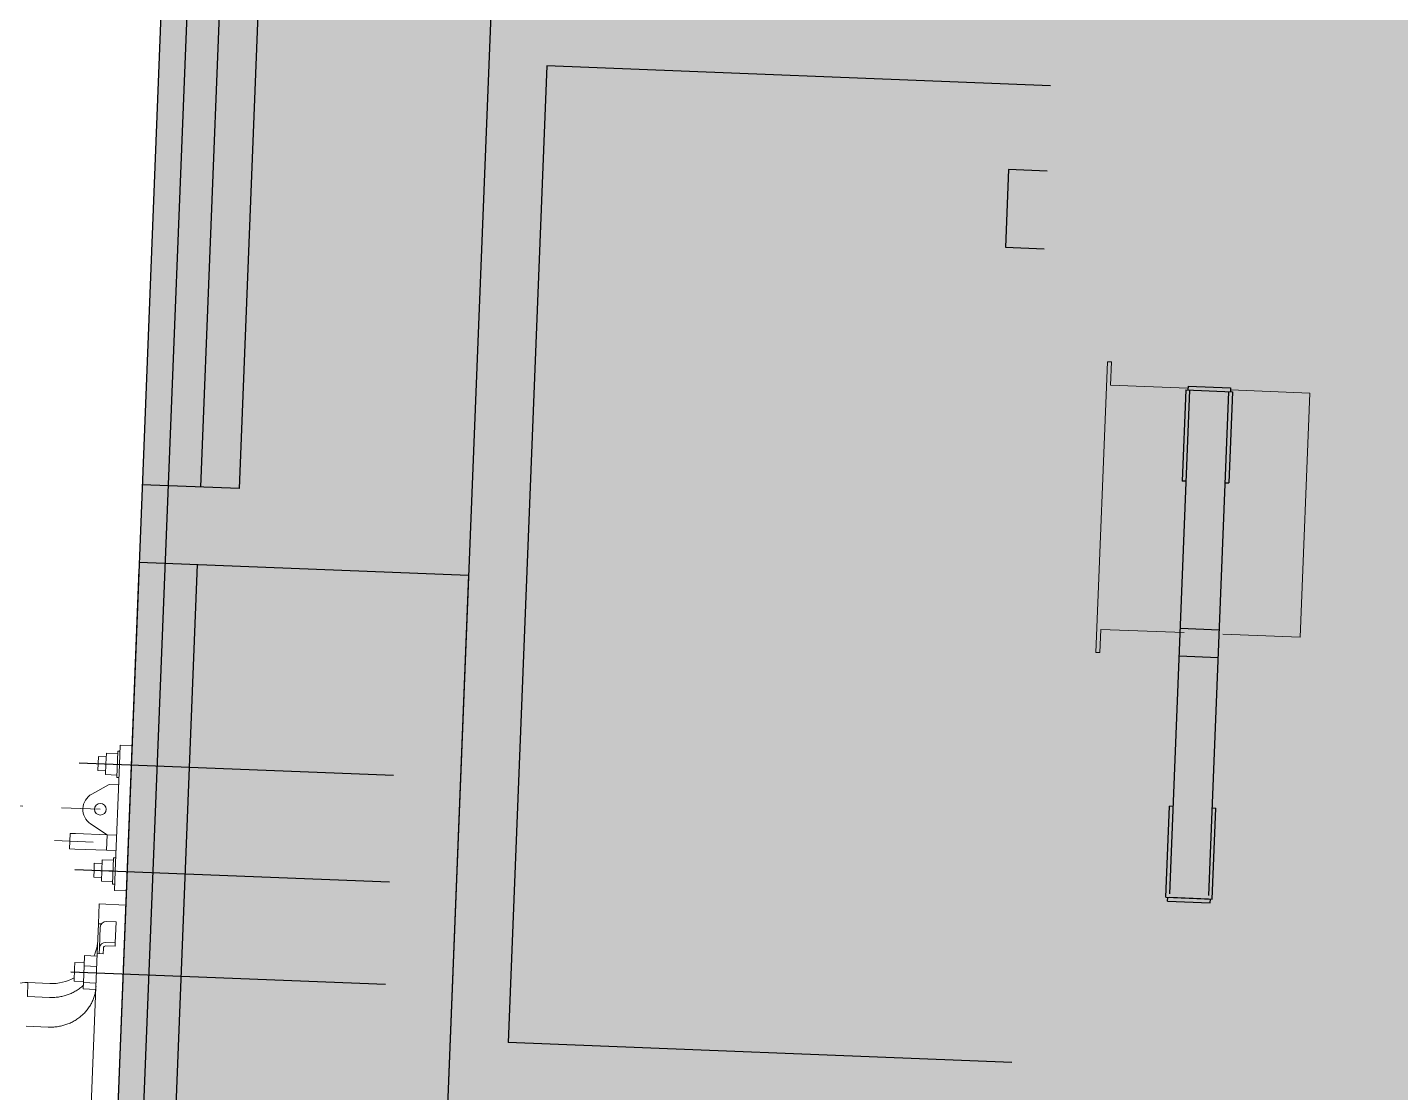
# Model space of a CAD drawing. Header units: millimetres. Extents: x 0 to 581027, y 0 to 6627194.
# Drawn here: x 580571.441 to 580574.982, y 6626005.52 to 6626008.266 of the extents above; entities that cross this region are included whole.
import ezdxf

# ---------------------------------------------------------------- set-up
doc = ezdxf.new("R2010")
doc.units = ezdxf.units.MM
for name, pattern in [('CONTINOUS', [0]), ('HIDDEN', [0.375, 0.25, -0.125]), ('HIDDEN2', [4.7625, 3.175, -1.5875])]:
    doc.linetypes.add(name, pattern=pattern)
doc.layers.add('!_Defpoints', color=255, linetype='Continuous', plot=False)
doc.layers.add('soundings_diff', color=7, linetype='Continuous', true_color=0x000000)
for name, color, linetype in [('tiff', 7, 'Continuous'), ('tiff17.2', 7, 'Continuous'), ('Этап 3.2 нижняя бровка', 7, 'Continuous')]:
    doc.layers.add(name, color=color, linetype=linetype)
doc.layers.add('ГР_Верх_строение', color=250, linetype='CONTINOUS', lineweight=30)
doc.layers.add('ГР_Отбойные SPC 1400 G1.8', color=252, linetype='Continuous', lineweight=15)
picture_1 = doc.add_image_def('image2.tif', size_in_pixel=(3838, 2796))
picture_2 = doc.add_image_def('image3.tif', size_in_pixel=(3838, 2796))
picture_3 = doc.add_image_def('image4.tif', size_in_pixel=(2844, 2049))

# ---------------------------------------------------------------- blocks, each defined once
blk = doc.blocks.new('ГР_Отбойные SPC 1400 G1.8_план_100')
at = {"layer": 'Defpoints', "ltscale": 50}
for p, q in [((-14.815, -1.346), (-14.815, 6.775)), ((-12.065, -1.346), (-12.065, 6.775)), ((-9.424, -1.346), (-9.424, 6.775)), ((-19.85, 0), (19.85, 0))]:
    blk.add_line(p, q, dxfattribs=at)
at = {"layer": 'ГР_Отбойные SPC 1400 G1.8'}
for p, q in [((-15.315, -0.3), (-15.315, 0)), ((-15.315, -0.3), (-14.815, -0.3)), ((-15.155, -0.36), (-15.155, -0.3)), ((-14.815, -0.3), (-12.065, -0.3)), ((-14.475, -0.36), (-14.475, -0.3)), ((-14.29, -0.55), (-14.29, -0.3)), ((-12.99, -0.3), (-12.99, -0.55)), ((-12.59, -0.3), (-12.59, -0.55)), ((-12.405, -0.3), (-12.405, -0.36)), ((-12.065, -0.3), (-11.565, -0.3)), ((-11.725, -0.3), (-11.725, -0.36)), ((-11.565, -0.3), (-11.565, 0)), ((-11.2, -0.68), (-11.2, 0)), ((-10.754, -0.23), (-10.754, -0.47)), ((-10.218, -0.23), (-10.754, -0.23)), ((-10.218, -0.47), (-10.218, -0.23)), ((-10.126, -0.23), (-10.218, -0.23)), ((-10.126, -0.23), (-10.126, -0.47)), ((-14.475, -0.36), (-15.155, -0.36)), ((-15.09, -0.65), (-15.09, -0.36)), ((-14.815, -0.65), (-15.09, -0.65)), ((-14.995, -0.85), (-14.995, -0.65)), ((-14.815, -0.65), (-14.815, -0.36)), ((-14.54, -0.65), (-14.815, -0.65)), ((-14.635, -0.85), (-14.635, -0.65)), ((-14.54, -0.65), (-14.54, -0.36)), ((-14.024, -0.985), (-14.29, -0.55)), ((-12.99, -0.55), (-13.256, -0.985)), ((-12.99, -0.55), (-12.99, -1.369)), ((-12.59, -0.55), (-12.99, -0.55)), ((-12.59, -0.55), (-12.59, -1.369)), ((-12.405, -0.36), (-11.725, -0.36)), ((-12.34, -0.65), (-12.34, -0.36)), ((-12.34, -0.65), (-12.065, -0.65)), ((-12.245, -0.85), (-12.245, -0.65)), ((-12.065, -0.65), (-12.065, -0.36)), ((-12.065, -0.65), (-11.79, -0.65)), ((-11.885, -0.85), (-11.885, -0.65)), ((-11.79, -0.65), (-11.79, -0.36)), ((-10.689, -0.68), (-11.2, -0.68)), ((-10.689, -0.68), (-10.689, -0.603)), ((-9.923, -0.68), (-10.689, -0.68)), ((-10.606, -0.63), (-10.07, -0.63)), ((-10.059, -0.53), (-10.07, -0.53)), ((-10.07, -0.63), (-9.923, -0.63)), ((-9.923, -0.53), (-10.059, -0.53)), ((-9.923, -0.53), (-9.923, -0.68)), ((-5.193, -0.68), (-9.923, -0.68)), ((-9.853, -1.01), (-9.853, -0.68)), ((-9.589, -1.01), (-9.589, -0.68)), ((-9.16, -1.01), (-9.16, -0.68)), ((-8.994, -1.01), (-8.994, -0.684)), ((-14.995, -0.85), (-14.635, -0.85)), ((-12.065, -0.85), (-12.245, -0.85)), ((-11.885, -0.85), (-12.065, -0.85)), ((-9.853, -1.01), (-9.589, -1.01)), ((-9.664, -1.25), (-9.664, -1.01)), ((-9.589, -1.01), (-9.16, -1.01)), ((-9.184, -1.25), (-9.184, -1.01)), ((-9.16, -1.01), (-8.994, -1.01)), ((-12.99, -1.5), (-12.99, -1.369)), ((-12.59, -1.5), (-12.59, -1.369)), ((-9.515, -1.25), (-9.664, -1.25)), ((-9.184, -1.25), (-9.515, -1.25)), ((-12.59, -1.5), (-12.99, -1.5)), ((-9.1, -2.439), (-9.1, -1.87)), ((-8.739, -2.439), (-8.739, -1.87)), ((-7.974, -1.87), (-7.974, -2.439)), ((-9.1, -2.439), (-8.739, -2.439))]:
    blk.add_line(p, q, dxfattribs=at)
at = {"layer": 'ГР_Отбойные SPC 1400 G1.8', "linetype": 'HIDDEN', "ltscale": 3}
for p, q in [((-13.64, -0.75), (-13.64, -15.95)), ((-12.79, -0.9), (-12.79, -15.8))]:
    blk.add_line(p, q, dxfattribs=at)
at = {"layer": 'ГР_Отбойные SPC 1400 G1.8', "extrusion": (0, 0, -1)}
blk.add_circle((13.64, -0.75), 0.15, dxfattribs=at)
for centre, radius, start, end in [((10.29, -1.87), 1.19, 90, 111.5509), ((13.64, -0.75), 0.45, 211.4681, 328.5319), ((10.29, -1.87), 1.19, 148.6001, 180), ((7.91, -2.439), 1.19, 345.5297, 0)]:
    blk.add_arc(centre, radius, start, end, dxfattribs=at)
for centre, major_axis in [((-10.606, -0.47), (0, -0.16)), ((-10.07, -0.47), (0, -0.16)), ((-10.07, -0.47), (0, -0.06))]:
    blk.add_ellipse(centre, major_axis=major_axis, ratio=0.92388, start_param=0, end_param=1.570796, dxfattribs=at)
at = {"layer": 'ГР_Отбойные SPC 1400 G1.8'}
for points, knots in [([(-9.079, -0.68), (-9.045, -0.68), (-9.009, -0.682), (-8.937, -0.689), (-8.9, -0.695), (-8.827, -0.711), (-8.79, -0.721), (-8.721, -0.744), (-8.687, -0.757), (-8.624, -0.785), (-8.592, -0.801), (-8.527, -0.838), (-8.495, -0.859), (-8.433, -0.903), (-8.404, -0.927), (-8.347, -0.977), (-8.321, -1.003), (-8.273, -1.055), (-8.249, -1.084), (-8.202, -1.144), (-8.18, -1.176), (-8.139, -1.243), (-8.12, -1.277), (-8.086, -1.347), (-8.071, -1.382), (-8.045, -1.449), (-8.032, -1.485), (-8.011, -1.56), (-8.002, -1.599), (-7.988, -1.677), (-7.982, -1.717), (-7.975, -1.795), (-7.974, -1.833), (-7.974, -1.87)], [17.661622, 17.661622, 17.661622, 17.661622, 18.770306, 18.770306, 19.87899, 19.87899, 20.987674, 20.987674, 22.096358, 22.096358, 23.202822, 23.202822, 24.309285, 24.309285, 25.415749, 25.415749, 26.522212, 26.522212, 27.62509, 27.62509, 28.727968, 28.727968, 29.830846, 29.830846, 30.933725, 30.933725, 32.033204, 32.033204, 33.132683, 33.132683, 34.232162, 34.232162, 35.331641, 35.331641, 35.331641, 35.331641]), ([(-8.739, -1.87), (-8.739, -1.833), (-8.741, -1.795), (-8.748, -1.717), (-8.753, -1.677), (-8.767, -1.599), (-8.777, -1.56), (-8.798, -1.485), (-8.81, -1.449), (-8.836, -1.382), (-8.851, -1.347), (-8.885, -1.277), (-8.904, -1.243), (-8.946, -1.176), (-8.968, -1.144), (-9.014, -1.084), (-9.038, -1.055), (-9.068, -1.023), (-9.074, -1.016), (-9.081, -1.01)], [35.331641, 35.331641, 35.331641, 35.331641, 36.43112, 36.43112, 37.5306, 37.5306, 38.630079, 38.630079, 39.729558, 39.729558, 40.832436, 40.832436, 41.935314, 41.935314, 43.038192, 43.038192, 44.14107, 44.14107, 44.416594, 44.416594, 44.416594, 44.416594])]:
    blk.add_open_spline(points, degree=3, knots=knots, dxfattribs=at)

msp = doc.modelspace()

# ---------------------------------------------------------------- hatches: boundary and pattern name
at = {"lineweight": 9, "ltscale": 100, "true_color": 0xfff0c2}
h = msp.add_hatch(color=254, dxfattribs=at)
h.dxf.hatch_style = 2
h.paths.add_polyline_path([(580727.5884, 6626742.5584), (580717.1663, 6626733.127), (580710.8074, 6626723.1768), (580709.3597, 6626717.1837), (580707.2917, 6626709.5374), (580703.776, 6626704.7842), (580699.2263, 6626701.2711), (580690.1551, 6626697.3313), (580636.0796, 6626696.7677), (580599.1345, 6626698.4507), (580373.73, 6626846.9172), (580363.8291, 6626831.8854), (580598.3057, 6626677.4446), (580585.9168, 6626364.3078), (580584.9758, 6626341.6251), (580585.1556, 6626341.618), (580585.1161, 6626340.6188), (580584.9362, 6626340.6259), (580583.837, 6626312.8476), (580581.5594, 6626255.2927), (580581.7393, 6626255.2856), (580581.6997, 6626254.2863), (580581.5199, 6626254.2935), (580580.4206, 6626226.5152), (580580.6005, 6626226.5081), (580580.5609, 6626225.5089), (580580.3811, 6626225.516), (580579.2818, 6626197.7377), (580579.4618, 6626197.7306), (580579.4222, 6626196.7314), (580579.2423, 6626196.7385), (580578.143, 6626168.9602), (580578.3233, 6626168.9531), (580578.2837, 6626167.9539), (580578.1035, 6626167.961), (580577.0042, 6626140.1828), (580577.1841, 6626140.1757), (580577.1445, 6626139.1764), (580576.9647, 6626139.1836), (580572.4491, 6626025.0729), (580572.6289, 6626025.0657), (580572.5909, 6626024.0624), (580572.4094, 6626024.0693), (580570.6144, 6625978.7092), (580570.7942, 6625978.702), (580570.7547, 6625977.703), (580570.5748, 6625977.7101), (580569.4756, 6625949.9317), (580569.6554, 6625949.9246), (580569.6159, 6625948.9254), (580596.119, 6625947.9855), (580599.5133, 6626023.8017), (580601.7909, 6626081.3567), (580608.6236, 6626254.0215), (580612.7459, 6626363.4892), (580606.7229, 6626363.8148), (580606.699, 6626383.683), (580618.3258, 6626677.5557), (580635.7285, 6626676.763), (580690.3636, 6626677.3324), (580698.1224, 6626678.9868), (580709.4784, 6626683.9188), (580718.2013, 6626690.6545), (580725.6135, 6626700.6757), (580728.7369, 6626712.224), (580729.4623, 6626715.2272), (580732.5746, 6626720.0971), (580741.0082, 6626727.729), (580744.8523, 6626732.5972), (580727.8242, 6626742.8692)])

# ---------------------------------------------------------------- linework, layer by layer
at = {"layer": '!_Defpoints', "color": 60, "ltscale": 100}
for p, q in [((580574.3875, 6626006.0316, 0), (580574.4389, 6626007.3306, 0)), ((580574.4289, 6626007.331, 0), (580574.4196, 6626007.0961, 0)), ((580574.4289, 6626007.331, 0), (580574.5488, 6626007.3262, 0)), ((580574.4343, 6626007.3408, 0), (580574.4339, 6626007.3308, 0)), ((580574.4343, 6626007.3408, 0), (580574.5442, 6626007.3364, 0)), ((580574.5388, 6626007.3266, 0), (580574.4874, 6626006.0276, 0)), ((580574.5488, 6626007.3262, 0), (580574.5395, 6626007.0914, 0)), ((580574.5442, 6626007.3364, 0), (580574.5438, 6626007.3264, 0)), ((580574.4296, 6626007.0957, 0), (580574.4196, 6626007.0961, 0)), ((580574.5295, 6626007.0918, 0), (580574.5395, 6626007.0914, 0)), ((580574.4146, 6626006.7166, 0), (580574.5145, 6626006.7127, 0)), ((580574.4118, 6626006.6455, 0), (580574.5117, 6626006.6416, 0)), ((580574.3771, 6626006.023, 0), (580574.3864, 6626006.2578, 0)), ((580574.3964, 6626006.2574, 0), (580574.3864, 6626006.2578, 0)), ((580574.4963, 6626006.2534, 0), (580574.5063, 6626006.253, 0)), ((580574.497, 6626006.0182, 0), (580574.5063, 6626006.253, 0)), ((580574.3771, 6626006.023, 0), (580574.497, 6626006.0182, 0)), ((580574.3817, 6626006.0128, 0), (580574.3821, 6626006.0228, 0)), ((580574.3817, 6626006.0128, 0), (580574.4917, 6626006.0084, 0)), ((580574.4871, 6626006.0186, 0), (580574.3871, 6626006.0226, 0)), ((580574.4917, 6626006.0084, 0), (580574.4921, 6626006.0184, 0))]:
    msp.add_line(p, q, dxfattribs=at)
at = {"layer": '!_Defpoints', "color": 60, "linetype": 'HIDDEN2', "lineweight": 20, "ltscale": 0.5, "extrusion": (-1.00145e-09, 1.05138e-09, 1), "elevation": 0}
for points in [[(580574.4241, 6626006.7054), (580574.2093, 6626006.7139), (580574.2069, 6626006.654), (580574.1969, 6626006.6543), (580574.2266, 6626007.4038), (580574.2366, 6626007.4034), (580574.2342, 6626007.3434), (580574.4341, 6626007.3355)], [(580574.544, 6626007.3312), (580574.7488, 6626007.3231), (580574.7239, 6626006.6935), (580574.524, 6626006.7015)]]:
    msp.add_lwpolyline(points, dxfattribs=at)
at = {"layer": 'ГР_Верх_строение', "ltscale": 10}
for p, q in [((580572.4094, 6626024.0693, 0), (580571.5001, 6626001.0916, 0)), ((580571.99, 6626009.679, 0), (580571.8872, 6626007.081, 0)), ((580572.6894, 6626009.6513, 0), (580571.9303, 6625990.4663, 0)), ((580572.7808, 6626008.1665, 0), (580572.6812, 6626005.6485, 0)), ((580574.0798, 6626008.1151, 0), (580572.7808, 6626008.1665, 0)), ((580571.8793, 6626006.8812, 0), (580571.7211, 6626002.8843, 0)), ((580572.5313, 6626005.6544, 0), (580572.5313, 6626005.6544, 0)), ((580573.9802, 6626005.5971, 0), (580572.6812, 6626005.6485, 0))]:
    msp.add_line(p, q, dxfattribs=at)
at = {"layer": 'ГР_Верх_строение', "ltscale": 10, "elevation": 0, "flags": 128}
for points in [[(580571.8401, 6626009.6849), (580572.0899, 6626009.675), (580571.9871, 6626007.0771), (580571.7373, 6626007.0869)], [(580571.7294, 6626006.8871), (580572.5787, 6626006.8535), (580572.4206, 6626002.8566), (580571.5712, 6626002.8902)]]:
    msp.add_lwpolyline(points, dxfattribs=at)
at = {"layer": 'ГР_Верх_строение', "ltscale": 10, "elevation": 0}
msp.add_lwpolyline([(580574.0711, 6626007.8952), (580573.9712, 6626007.8991), (580573.9633, 6626007.6993), (580574.0629, 6626007.6953)], dxfattribs=at)
at = {"layer": 'Этап 3.2 нижняя бровка', "color": 1, "lineweight": 30}
msp.add_lwpolyline([(580576.58, 6626127.97), (580534.6, 6626089.19), (580127.29, 6626105.37), (580109.71, 6625996.05), (580570.65, 6625977.85), (580576.58, 6626127.97)], dxfattribs=at)

# ---------------------------------------------------------------- block references
at = {"layer": 'ГР_Отбойные SPC 1400 G1.8', "xscale": 0.1, "yscale": 0.1, "zscale": 0.1, "rotation": 267.7336564096768}
msp.add_blockref('ГР_Отбойные SPC 1400 G1.8_план_100', (580571.6501, 6626004.884, -0.0022), dxfattribs=at)

# ---------------------------------------------------------------- pictures from other files: only their frames are drawn
at = {"layer": 'soundings_diff', "color": 7, "true_color": 0xffffff}
image = msp.add_image(picture_3, insert=(580007.4399, 6625621.2832), size_in_units=(568.8, 409.8), dxfattribs=at)
image.dxf.flags = 7
at = {"layer": 'tiff', "color": 7, "true_color": 0xffffff}
image = msp.add_image(picture_1, insert=(580010.5012, 6625614.7785), size_in_units=(575.6971, 419.3979), dxfattribs=dict(at, brightness=70))
image.dxf.flags = 7
at = {"layer": 'tiff17.2', "color": 7, "true_color": 0xffffff}
image = msp.add_image(picture_2, insert=(580010.5012, 6625614.7785), size_in_units=(575.6971, 419.3979), dxfattribs=dict(at, brightness=70))
image.dxf.flags = 7

doc.saveas('drawing.dxf')
